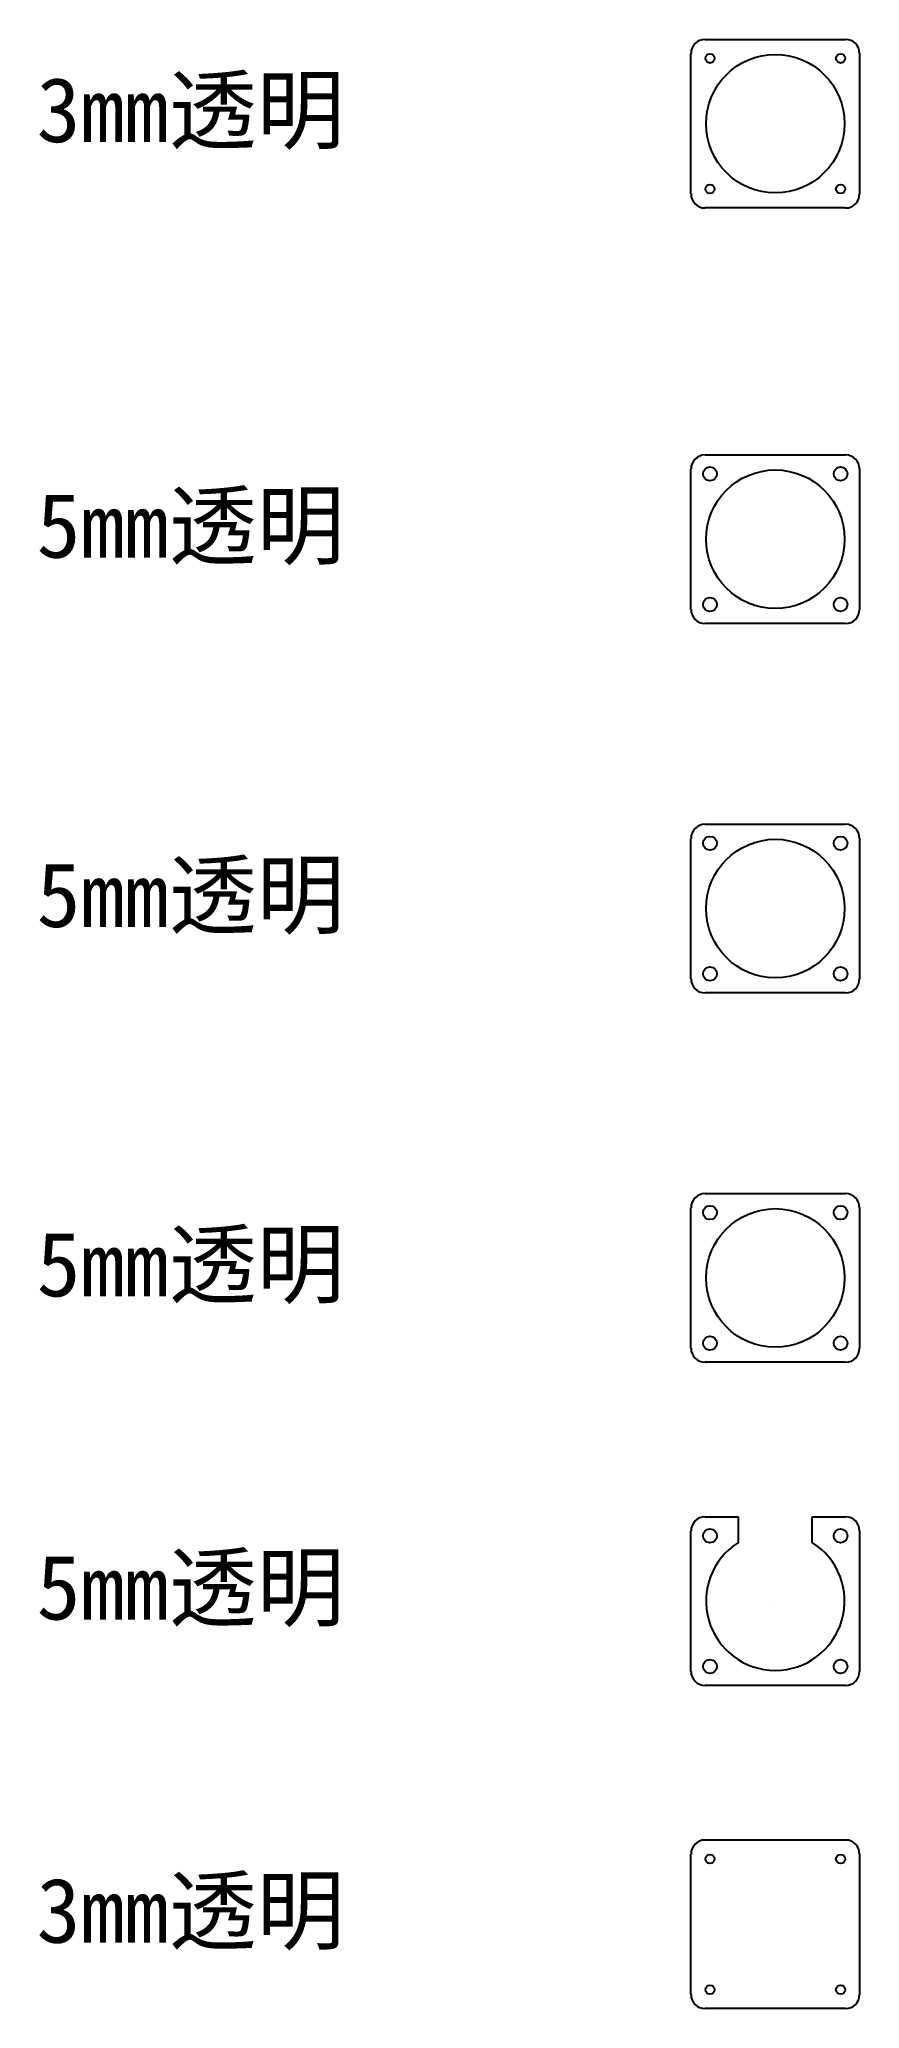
# Model space of a CAD drawing. Header units: millimetres. Extents: x 65 to 243, y 61 to 488.
import ezdxf

# ---------------------------------------------------------------- set-up
doc = ezdxf.new("R2010")
doc.units = ezdxf.units.MM
doc.layers.get('0').update_dxf_attribs({"lineweight": 25, "true_color": 0xffffff})
doc.styles.add('textstyle0', font='SimSun.ttf')
doc.styles.add('textstyle1', font='SimSun.ttf')
doc.styles.add('textstyle2', font='SimSun.ttf')
doc.styles.add('textstyle3', font='SimSun.ttf')
doc.styles.add('textstyle4', font='SimSun.ttf')

msp = doc.modelspace()

# ---------------------------------------------------------------- linework, layer by layer
for p, q in [((209.48, 487.61), (239.91, 487.61)), ((206.43, 454.13), (206.43, 484.56)), ((242.96, 484.56), (242.96, 454.13)), ((239.91, 451.09), (209.48, 451.09)), ((209.48, 397.61), (239.91, 397.61)), ((206.43, 364.13), (206.43, 394.56)), ((242.96, 394.56), (242.96, 364.13)), ((239.91, 361.09), (209.48, 361.09)), ((209.48, 317.61), (239.91, 317.61)), ((206.43, 284.13), (206.43, 314.56)), ((242.96, 314.56), (242.96, 284.13)), ((239.91, 281.09), (209.48, 281.09)), ((209.48, 237.61), (239.91, 237.61)), ((206.43, 204.13), (206.43, 234.56)), ((242.96, 234.56), (242.96, 204.13)), ((239.91, 201.09), (209.48, 201.09)), ((209.48, 167.61), (216.7, 167.61)), ((232.7, 167.61), (239.91, 167.61)), ((206.43, 134.13), (206.43, 164.56)), ((242.96, 164.56), (242.96, 134.13)), ((239.91, 131.09), (209.48, 131.09)), ((206.43, 64.13), (206.43, 94.56)), ((209.48, 97.61), (239.91, 97.61)), ((242.96, 94.56), (242.96, 64.13)), ((239.91, 61.09), (209.48, 61.09))]:
    msp.add_line(p, q)
at = {"linetype": 'Continuous'}
for p, q in [((206.43, 469.35), (206.43, 469.35)), ((206.43, 379.35), (206.43, 379.35)), ((206.43, 299.35), (206.43, 299.35)), ((206.43, 219.35), (206.43, 219.35)), ((216.7, 162.04), (216.7, 167.61)), ((232.7, 162.04), (232.7, 167.61)), ((206.43, 149.35), (206.43, 149.35)), ((224.7, 149.35), (224.7, 149.35)), ((206.43, 79.35), (206.43, 79.35))]:
    msp.add_line(p, q, dxfattribs=at)
for centre, radius in [((210.55, 483.49), 1), ((224.7, 469.35), 15), ((238.84, 483.49), 1), ((210.55, 455.2), 1), ((238.84, 455.2), 1), ((224.7, 379.35), 15), ((224.7, 299.35), 15), ((224.7, 219.35), 15), ((210.55, 93.49), 1), ((238.84, 93.49), 1), ((210.55, 65.2), 1), ((238.84, 65.2), 1)]:
    msp.add_circle(centre, radius)
for centre in [(210.55, 393.49), (238.84, 393.49), (210.55, 365.2), (238.84, 365.2), (210.55, 313.49), (238.84, 313.49), (210.55, 285.2), (238.84, 285.2), (210.55, 233.49), (238.84, 233.49), (210.55, 205.2), (238.84, 205.2), (210.55, 163.49), (238.84, 163.49), (210.55, 135.2), (238.84, 135.2)]:
    msp.add_circle(centre, 1.5, dxfattribs=at)
for centre, radius, start, end in [((209.48, 484.56), 3.04, 90, 180), ((239.91, 484.56), 3.04, 0, 90), ((209.48, 454.13), 3.04, 180, 270), ((239.91, 454.13), 3.04, 270, 0), ((209.48, 394.56), 3.04, 90, 180), ((239.91, 394.56), 3.04, 0, 90), ((209.48, 364.13), 3.04, 180, 270), ((239.91, 364.13), 3.04, 270, 0), ((209.48, 314.56), 3.04, 90, 180), ((239.91, 314.56), 3.04, 0, 90), ((209.48, 284.13), 3.04, 180, 270), ((239.91, 284.13), 3.04, 270, 0), ((209.48, 234.56), 3.04, 90, 180), ((239.91, 234.56), 3.04, 0, 90), ((209.48, 204.13), 3.04, 180, 270), ((239.91, 204.13), 3.04, 270, 0), ((209.48, 164.56), 3.04, 90, 180), ((239.91, 164.56), 3.04, 0, 90), ((224.7, 149.35), 15, 122.231, 57.769), ((209.48, 134.13), 3.04, 180, 270), ((239.91, 134.13), 3.04, 270, 0), ((209.48, 94.56), 3.04, 90, 180), ((239.91, 94.56), 3.04, 0, 90), ((209.48, 64.13), 3.04, 180, 270), ((239.91, 64.13), 3.04, 270, 0)]:
    msp.add_arc(centre, radius, start, end)

# ---------------------------------------------------------------- texts
at = {"char_height": 14, "attachment_point": 1, "line_spacing_factor": 1.15057}
for s, insert, style in [('3mm透明', (64.7, 479.35), 'textstyle1'), ('5mm透明', (64.7, 389.35), 'textstyle1'), ('5mm透明', (64.7, 309.35), 'textstyle0'), ('5mm透明', (64.7, 229.35), 'textstyle2'), ('5mm透明', (64.7, 159.35), 'textstyle3'), ('3mm透明', (64.7, 89.35), 'textstyle4')]:
    msp.add_mtext(s, dxfattribs=dict(at, insert=insert, style=style))

doc.saveas('drawing.dxf')
